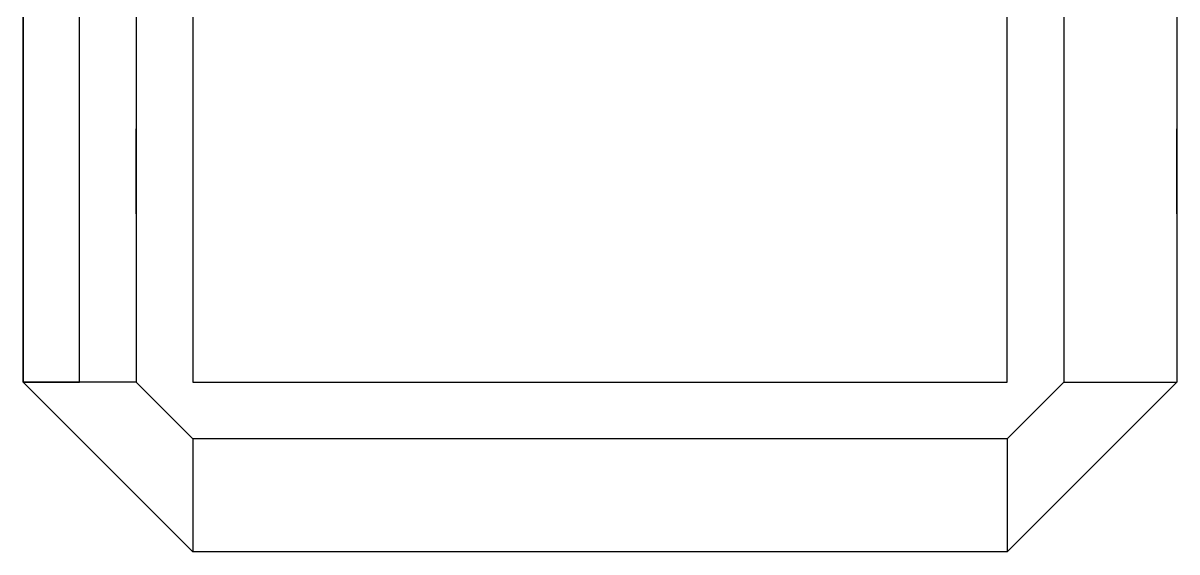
# Model space of a CAD drawing. Header units: millimetres. Extents: x -1030 to 134, y 0 to 864.
# Drawn here: x -1030 to -877, y 707.5 to 777.6 of the extents above; entities that cross this region are included whole.
import ezdxf

# ---------------------------------------------------------------- set-up
doc = ezdxf.new("R2010")
doc.units = ezdxf.units.MM
doc.header["$MEASUREMENT"] = 0

msp = doc.modelspace()

# ---------------------------------------------------------------- linework, layer by layer
for p, q in [((-1030.03, 729.97), (-1030.03, 841.9)), ((-1030.03, 841.9, 3.75), (-1030.03, 729.97, 3.75)), ((-1030.03, 729.97), (-1030.03, 841.9)), ((-1022.53, 729.97, 3.75), (-1022.53, 841.9, 3.75)), ((-1015.03, 841.9, 3.75), (-1015.03, 729.97, 3.75)), ((-892.03, 841.9, 3.75), (-892.03, 729.97, 3.75)), ((-877.03, 841.9), (-877.03, 729.97)), ((-1007.53, 782.47, 3.75), (-1007.53, 729.97, 3.75)), ((-899.53, 729.97, 3.75), (-899.53, 781.9, 3.75)), ((-1015.03, 729.97), (-1030.03, 729.97)), ((-1030.03, 729.97), (-1007.53, 707.47)), ((-1030.03, 729.97, 3.75), (-1022.53, 729.97, 3.75)), ((-1007.53, 707.47), (-1030.03, 729.97)), ((-1007.53, 722.47, 3.75), (-1015.03, 729.97, 3.75)), ((-1007.53, 729.97, 3.75), (-899.53, 729.97, 3.75)), ((-899.53, 722.47, 3.75), (-892.03, 729.97, 3.75)), ((-877.03, 729.97), (-899.53, 707.47)), ((-877.03, 729.97), (-899.53, 707.47)), ((-892.03, 729.97), (-877.03, 729.97)), ((-899.53, 722.47, 3.75), (-1007.53, 722.47, 3.75)), ((-1007.53, 722.47), (-1007.53, 707.47)), ((-899.53, 722.47), (-899.53, 707.47)), ((-899.53, 707.47), (-1007.53, 707.47)), ((-899.53, 707.47), (-1007.53, 707.47))]:
    msp.add_line(p, q)
at = {"extrusion": (-1, -1.32995e-05, 0)}
msp.add_circle((-757.96, 15, 1015.02), 5.62, dxfattribs=at)
at = {"extrusion": (-1, -3.29206e-16, 0)}
msp.add_ellipse((-877.03, 757.95, 15), major_axis=(0, -5.63), ratio=1, start_param=-3.141592653589793, end_param=3.141592653589793, dxfattribs=at)
msp.add_ellipse((-877.03, 757.95, 15), major_axis=(0, -5.63), ratio=1, start_param=-3.141592653589793, end_param=3.141592653589793, dxfattribs=at)
msp.add_ellipse((-877.03, 757.95, 15), major_axis=(0, -5.63), ratio=1, start_param=-3.141592653589793, end_param=3.141592653589793, dxfattribs=at)
msp.add_ellipse((-877.03, 757.95, 15), major_axis=(0, -5.63), ratio=1, start_param=-3.141592653589793, end_param=3.141592653589793, dxfattribs=at)
msp.add_ellipse((-877.03, 757.95, 15), major_axis=(0, -5.63), ratio=1, start_param=-3.141592653589793, end_param=3.141592653589793, dxfattribs=at)
msp.add_ellipse((-877.03, 757.95, 15), major_axis=(0, -5.63), ratio=1, start_param=-3.141592653589793, end_param=3.141592653589793, dxfattribs=at)
msp.add_ellipse((-877.03, 757.95, 15), major_axis=(0, -5.63), ratio=1, start_param=-3.141592653589793, end_param=3.141592653589793, dxfattribs=at)
msp.add_ellipse((-877.03, 757.95, 15), major_axis=(0, -5.63), ratio=1, start_param=-3.141592653589793, end_param=3.141592653589793, dxfattribs=at)
msp.add_ellipse((-877.03, 757.95, 15), major_axis=(0, -5.63), ratio=1, start_param=-3.141592653589793, end_param=3.141592653589793, dxfattribs=at)
msp.add_ellipse((-877.03, 757.95, 15), major_axis=(0, -5.63), ratio=1, start_param=-3.141592653589793, end_param=3.141592653589793, dxfattribs=at)
msp.add_ellipse((-877.03, 757.95, 15), major_axis=(0, -5.63), ratio=1, start_param=-3.141592653589793, end_param=3.141592653589793, dxfattribs=at)
msp.add_ellipse((-877.03, 757.95, 15), major_axis=(0, -5.63), ratio=1, start_param=-3.141592653589793, end_param=3.141592653589793, dxfattribs=at)
msp.add_ellipse((-877.03, 757.95, 15), major_axis=(0, -5.63), ratio=1, start_param=-3.141592653589793, end_param=3.141592653589793, dxfattribs=at)
msp.add_ellipse((-877.03, 757.95, 15), major_axis=(0, -5.63), ratio=1, start_param=-3.141592653589793, end_param=3.141592653589793, dxfattribs=at)
msp.add_ellipse((-877.03, 757.95, 15), major_axis=(0, -5.63), ratio=1, start_param=-3.141592653589793, end_param=3.141592653589793, dxfattribs=at)
msp.add_ellipse((-877.03, 757.95, 15), major_axis=(0, -5.63), ratio=1, start_param=-3.141592653589793, end_param=3.141592653589793, dxfattribs=at)
msp.add_ellipse((-877.03, 757.95, 15), major_axis=(0, -5.63), ratio=1, start_param=-3.141592653589793, end_param=3.141592653589793, dxfattribs=at)
msp.add_ellipse((-877.03, 757.95, 15), major_axis=(0, -5.63), ratio=1, start_param=-3.141592653589793, end_param=3.141592653589793, dxfattribs=at)
msp.add_ellipse((-877.03, 757.95, 15), major_axis=(0, -5.63), ratio=1, start_param=-3.141592653589793, end_param=3.141592653589793, dxfattribs=at)
msp.add_ellipse((-877.03, 757.95, 15), major_axis=(0, -5.63), ratio=1, start_param=-3.141592653589793, end_param=3.141592653589793, dxfattribs=at)
msp.add_ellipse((-877.03, 757.95, 15), major_axis=(0, -5.63), ratio=1, start_param=-3.141592653589793, end_param=3.141592653589793, dxfattribs=at)
msp.add_ellipse((-877.03, 757.95, 15), major_axis=(0, -5.63), ratio=1, start_param=-3.141592653589793, end_param=3.141592653589793, dxfattribs=at)
msp.add_ellipse((-877.03, 757.95, 15), major_axis=(0, -5.63), ratio=1, start_param=-3.141592653589793, end_param=3.141592653589793, dxfattribs=at)
msp.add_ellipse((-877.03, 757.95, 15), major_axis=(0, -5.63), ratio=1, start_param=-3.141592653589793, end_param=3.141592653589793, dxfattribs=at)
msp.add_ellipse((-877.03, 757.95, 15), major_axis=(0, -5.63), ratio=1, start_param=-3.141592653589793, end_param=3.141592653589793, dxfattribs=at)
msp.add_ellipse((-877.03, 757.95, 15), major_axis=(0, -5.63), ratio=1, start_param=-3.141592653589793, end_param=3.141592653589793, dxfattribs=at)
msp.add_ellipse((-877.03, 757.95, 15), major_axis=(0, -5.63), ratio=1, start_param=-3.141592653589793, end_param=3.141592653589793, dxfattribs=at)
msp.add_ellipse((-877.03, 757.95, 15), major_axis=(0, -5.63), ratio=1, start_param=-3.141592653589793, end_param=3.141592653589793, dxfattribs=at)
msp.add_ellipse((-877.03, 757.95, 15), major_axis=(0, -5.63), ratio=1, start_param=-3.141592653589793, end_param=3.141592653589793, dxfattribs=at)
msp.add_ellipse((-877.03, 757.95, 15), major_axis=(0, -5.63), ratio=1, start_param=-3.141592653589793, end_param=3.141592653589793, dxfattribs=at)
msp.add_ellipse((-877.03, 757.95, 15), major_axis=(0, -5.63), ratio=1, start_param=-3.141592653589793, end_param=3.141592653589793, dxfattribs=at)
msp.add_ellipse((-877.03, 757.95, 15), major_axis=(0, -5.63), ratio=1, start_param=-3.141592653589793, end_param=3.141592653589793, dxfattribs=at)
msp.add_ellipse((-877.03, 757.95, 15), major_axis=(0, -5.63), ratio=1, start_param=-3.141592653589793, end_param=3.141592653589793, dxfattribs=at)
msp.add_ellipse((-877.03, 757.95, 15), major_axis=(0, -5.63), ratio=1, start_param=-3.141592653589793, end_param=3.141592653589793, dxfattribs=at)
msp.add_ellipse((-877.03, 757.95, 15), major_axis=(0, -5.63), ratio=1, start_param=-3.141592653589793, end_param=3.141592653589793, dxfattribs=at)
msp.add_ellipse((-877.03, 757.95, 15), major_axis=(0, -5.63), ratio=1, start_param=-3.141592653589793, end_param=3.141592653589793, dxfattribs=at)
msp.add_ellipse((-877.03, 757.95, 15), major_axis=(0, -5.63), ratio=1, start_param=-3.141592653589793, end_param=3.141592653589793, dxfattribs=at)
msp.add_ellipse((-877.03, 757.95, 15), major_axis=(0, -5.63), ratio=1, start_param=-3.141592653589793, end_param=3.141592653589793, dxfattribs=at)
msp.add_ellipse((-877.03, 757.95, 15), major_axis=(0, -5.63), ratio=1, start_param=-3.141592653589793, end_param=3.141592653589793, dxfattribs=at)
msp.add_ellipse((-877.03, 757.95, 15), major_axis=(0, -5.63), ratio=1, start_param=-3.141592653589793, end_param=3.141592653589793, dxfattribs=at)
msp.add_ellipse((-877.03, 757.95, 15), major_axis=(0, -5.63), ratio=1, start_param=-3.141592653589793, end_param=3.141592653589793, dxfattribs=at)
msp.add_ellipse((-877.03, 757.95, 15), major_axis=(0, -5.63), ratio=1, start_param=-3.141592653589793, end_param=3.141592653589793, dxfattribs=at)
msp.add_ellipse((-877.03, 757.95, 15), major_axis=(0, -5.63), ratio=1, start_param=-3.141592653589793, end_param=3.141592653589793, dxfattribs=at)
msp.add_ellipse((-877.03, 757.95, 15), major_axis=(0, -5.63), ratio=1, start_param=-3.141592653589793, end_param=3.141592653589793, dxfattribs=at)
msp.add_ellipse((-877.03, 757.95, 15), major_axis=(0, -5.63), ratio=1, start_param=-3.141592653589793, end_param=3.141592653589793, dxfattribs=at)
msp.add_ellipse((-877.03, 757.95, 15), major_axis=(0, -5.63), ratio=1, start_param=-3.141592653589793, end_param=3.141592653589793, dxfattribs=at)
msp.add_ellipse((-877.03, 757.95, 15), major_axis=(0, -5.63), ratio=1, start_param=-3.141592653589793, end_param=3.141592653589793, dxfattribs=at)
msp.add_ellipse((-877.03, 757.95, 15), major_axis=(0, -5.63), ratio=1, start_param=-3.141592653589793, end_param=3.141592653589793, dxfattribs=at)
msp.add_ellipse((-877.03, 757.95, 15), major_axis=(0, -5.63), ratio=1, start_param=-3.141592653589793, end_param=3.141592653589793, dxfattribs=at)
msp.add_ellipse((-877.03, 757.95, 15), major_axis=(0, -5.63), ratio=1, start_param=-3.141592653589793, end_param=3.141592653589793, dxfattribs=at)
msp.add_ellipse((-877.03, 757.95, 15), major_axis=(0, -5.63), ratio=1, start_param=-3.141592653589793, end_param=3.141592653589793, dxfattribs=at)
msp.add_ellipse((-877.03, 757.95, 15), major_axis=(0, -5.63), ratio=1, start_param=-3.141592653589793, end_param=3.141592653589793, dxfattribs=at)
msp.add_ellipse((-877.03, 757.95, 15), major_axis=(0, -5.63), ratio=1, start_param=-3.141592653589793, end_param=3.141592653589793, dxfattribs=at)
msp.add_ellipse((-877.03, 757.95, 15), major_axis=(0, -5.63), ratio=1, start_param=-3.141592653589793, end_param=3.141592653589793, dxfattribs=at)
msp.add_ellipse((-877.03, 757.95, 15), major_axis=(0, -5.63), ratio=1, start_param=-3.141592653589793, end_param=3.141592653589793, dxfattribs=at)
msp.add_ellipse((-877.03, 757.95, 15), major_axis=(0, -5.63), ratio=1, start_param=-3.141592653589793, end_param=3.141592653589793, dxfattribs=at)
msp.add_ellipse((-877.03, 757.95, 15), major_axis=(0, -5.63), ratio=1, start_param=-3.141592653589793, end_param=3.141592653589793, dxfattribs=at)
msp.add_ellipse((-877.03, 757.95, 15), major_axis=(0, -5.63), ratio=1, start_param=-3.141592653589793, end_param=3.141592653589793, dxfattribs=at)
msp.add_ellipse((-877.03, 757.95, 15), major_axis=(0, -5.63), ratio=1, start_param=-3.141592653589793, end_param=3.141592653589793, dxfattribs=at)
msp.add_ellipse((-877.03, 757.95, 15), major_axis=(0, -5.63), ratio=1, start_param=-3.141592653589793, end_param=3.141592653589793, dxfattribs=at)
msp.add_ellipse((-877.03, 757.95, 15), major_axis=(0, -5.63), ratio=1, start_param=-3.141592653589793, end_param=3.141592653589793, dxfattribs=at)
msp.add_ellipse((-877.03, 757.95, 15), major_axis=(0, -5.63), ratio=1, start_param=-3.141592653589793, end_param=3.141592653589793, dxfattribs=at)
msp.add_ellipse((-877.03, 757.95, 15), major_axis=(0, -5.63), ratio=1, start_param=-3.141592653589793, end_param=3.141592653589793, dxfattribs=at)
msp.add_ellipse((-877.03, 757.95, 15), major_axis=(0, -5.63), ratio=1, start_param=-3.141592653589793, end_param=3.141592653589793, dxfattribs=at)
msp.add_ellipse((-877.03, 757.95, 15), major_axis=(0, -5.63), ratio=1, start_param=-3.141592653589793, end_param=3.141592653589793, dxfattribs=at)
msp.add_ellipse((-877.03, 757.95, 15), major_axis=(0, -5.63), ratio=1, start_param=-3.141592653589793, end_param=3.141592653589793, dxfattribs=at)
msp.add_ellipse((-877.03, 757.95, 15), major_axis=(0, -5.63), ratio=1, start_param=-3.141592653589793, end_param=3.141592653589793, dxfattribs=at)
msp.add_ellipse((-877.03, 757.95, 15), major_axis=(0, -5.63), ratio=1, start_param=-3.141592653589793, end_param=3.141592653589793, dxfattribs=at)
msp.add_ellipse((-877.03, 757.95, 15), major_axis=(0, -5.63), ratio=1, start_param=-3.141592653589793, end_param=3.141592653589793, dxfattribs=at)
msp.add_ellipse((-877.03, 757.95, 15), major_axis=(0, -5.63), ratio=1, start_param=-3.141592653589793, end_param=3.141592653589793, dxfattribs=at)
msp.add_ellipse((-877.03, 757.95, 15), major_axis=(0, -5.63), ratio=1, start_param=-3.141592653589793, end_param=3.141592653589793, dxfattribs=at)
msp.add_ellipse((-877.03, 757.95, 15), major_axis=(0, -5.63), ratio=1, start_param=-3.141592653589793, end_param=3.141592653589793, dxfattribs=at)
msp.add_ellipse((-877.03, 757.95, 15), major_axis=(0, -5.63), ratio=1, start_param=-3.141592653589793, end_param=3.141592653589793, dxfattribs=at)
msp.add_ellipse((-877.03, 757.95, 15), major_axis=(0, -5.63), ratio=1, start_param=-3.141592653589793, end_param=3.141592653589793, dxfattribs=at)
msp.add_ellipse((-877.03, 757.95, 15), major_axis=(0, -5.63), ratio=1, start_param=-3.141592653589793, end_param=3.141592653589793, dxfattribs=at)
msp.add_ellipse((-877.03, 757.95, 15), major_axis=(0, -5.63), ratio=1, start_param=-3.141592653589793, end_param=3.141592653589793, dxfattribs=at)
msp.add_ellipse((-877.03, 757.95, 15), major_axis=(0, -5.63), ratio=1, start_param=-3.141592653589793, end_param=3.141592653589793, dxfattribs=at)
msp.add_ellipse((-877.03, 757.95, 15), major_axis=(0, -5.63), ratio=1, start_param=-3.141592653589793, end_param=3.141592653589793, dxfattribs=at)
msp.add_ellipse((-877.03, 757.95, 15), major_axis=(0, -5.63), ratio=1, start_param=-3.141592653589793, end_param=3.141592653589793, dxfattribs=at)
msp.add_ellipse((-877.03, 757.95, 15), major_axis=(0, -5.63), ratio=1, start_param=-3.141592653589793, end_param=3.141592653589793, dxfattribs=at)
msp.add_ellipse((-877.03, 757.95, 15), major_axis=(0, -5.63), ratio=1, start_param=-3.141592653589793, end_param=3.141592653589793, dxfattribs=at)
msp.add_ellipse((-877.03, 757.95, 15), major_axis=(0, -5.63), ratio=1, start_param=-3.141592653589793, end_param=3.141592653589793, dxfattribs=at)
msp.add_ellipse((-877.03, 757.95, 15), major_axis=(0, -5.63), ratio=1, start_param=-3.141592653589793, end_param=3.141592653589793, dxfattribs=at)
msp.add_ellipse((-877.03, 757.95, 15), major_axis=(0, -5.63), ratio=1, start_param=-3.141592653589793, end_param=3.141592653589793, dxfattribs=at)
msp.add_ellipse((-877.03, 757.95, 15), major_axis=(0, -5.63), ratio=1, start_param=-3.141592653589793, end_param=3.141592653589793, dxfattribs=at)
msp.add_ellipse((-877.03, 757.95, 15), major_axis=(0, -5.63), ratio=1, start_param=-3.141592653589793, end_param=3.141592653589793, dxfattribs=at)
msp.add_ellipse((-877.03, 757.95, 15), major_axis=(0, -5.63), ratio=1, start_param=-3.141592653589793, end_param=3.141592653589793, dxfattribs=at)
msp.add_ellipse((-877.03, 757.95, 15), major_axis=(0, -5.63), ratio=1, start_param=-3.141592653589793, end_param=3.141592653589793, dxfattribs=at)
msp.add_ellipse((-877.03, 757.95, 15), major_axis=(0, -5.63), ratio=1, start_param=-3.141592653589793, end_param=3.141592653589793, dxfattribs=at)
msp.add_ellipse((-877.03, 757.95, 15), major_axis=(0, -5.63), ratio=1, start_param=-3.141592653589793, end_param=3.141592653589793, dxfattribs=at)
msp.add_ellipse((-877.03, 757.95, 15), major_axis=(0, -5.63), ratio=1, start_param=-3.141592653589793, end_param=3.141592653589793, dxfattribs=at)
msp.add_ellipse((-877.03, 757.95, 15), major_axis=(0, -5.63), ratio=1, start_param=-3.141592653589793, end_param=3.141592653589793, dxfattribs=at)
msp.add_ellipse((-877.03, 757.95, 15), major_axis=(0, -5.63), ratio=1, start_param=-3.141592653589793, end_param=3.141592653589793, dxfattribs=at)
msp.add_ellipse((-877.03, 757.95, 15), major_axis=(0, -5.63), ratio=1, start_param=-3.141592653589793, end_param=3.141592653589793, dxfattribs=at)
msp.add_ellipse((-877.03, 757.95, 15), major_axis=(0, -5.63), ratio=1, start_param=-3.141592653589793, end_param=3.141592653589793, dxfattribs=at)
msp.add_ellipse((-877.03, 757.95, 15), major_axis=(0, -5.63), ratio=1, start_param=-3.141592653589793, end_param=3.141592653589793, dxfattribs=at)
msp.add_ellipse((-877.03, 757.95, 15), major_axis=(0, -5.63), ratio=1, start_param=-3.141592653589793, end_param=3.141592653589793, dxfattribs=at)
msp.add_ellipse((-877.03, 757.95, 15), major_axis=(0, -5.63), ratio=1, start_param=-3.141592653589793, end_param=3.141592653589793, dxfattribs=at)
msp.add_ellipse((-877.03, 757.95, 15), major_axis=(0, -5.63), ratio=1, start_param=-3.141592653589793, end_param=3.141592653589793, dxfattribs=at)
msp.add_ellipse((-877.03, 757.95, 15), major_axis=(0, -5.63), ratio=1, start_param=-3.141592653589793, end_param=3.141592653589793, dxfattribs=at)
msp.add_ellipse((-877.03, 757.95, 15), major_axis=(0, -5.63), ratio=1, start_param=-3.141592653589793, end_param=3.141592653589793, dxfattribs=at)
msp.add_ellipse((-877.03, 757.95, 15), major_axis=(0, -5.63), ratio=1, start_param=-3.141592653589793, end_param=3.141592653589793, dxfattribs=at)
msp.add_ellipse((-877.03, 757.95, 15), major_axis=(0, -5.63), ratio=1, start_param=-3.141592653589793, end_param=3.141592653589793, dxfattribs=at)
msp.add_ellipse((-877.03, 757.95, 15), major_axis=(0, -5.63), ratio=1, start_param=-3.141592653589793, end_param=3.141592653589793, dxfattribs=at)
msp.add_ellipse((-877.03, 757.95, 15), major_axis=(0, -5.63), ratio=1, start_param=-3.141592653589793, end_param=3.141592653589793, dxfattribs=at)
msp.add_ellipse((-877.03, 757.95, 15), major_axis=(0, -5.63), ratio=1, start_param=-3.141592653589793, end_param=3.141592653589793, dxfattribs=at)
msp.add_ellipse((-877.03, 757.95, 15), major_axis=(0, -5.63), ratio=1, start_param=-3.141592653589793, end_param=3.141592653589793, dxfattribs=at)
msp.add_ellipse((-877.03, 757.95, 15), major_axis=(0, -5.63), ratio=1, start_param=-3.141592653589793, end_param=3.141592653589793, dxfattribs=at)
msp.add_ellipse((-877.03, 757.95, 15), major_axis=(0, -5.63), ratio=1, start_param=-3.141592653589793, end_param=3.141592653589793, dxfattribs=at)
msp.add_ellipse((-877.03, 757.95, 15), major_axis=(0, -5.63), ratio=1, start_param=-3.141592653589793, end_param=3.141592653589793, dxfattribs=at)
msp.add_ellipse((-877.03, 757.95, 15), major_axis=(0, -5.63), ratio=1, start_param=-3.141592653589793, end_param=3.141592653589793, dxfattribs=at)
msp.add_ellipse((-877.03, 757.95, 15), major_axis=(0, -5.63), ratio=1, start_param=-3.141592653589793, end_param=3.141592653589793, dxfattribs=at)
msp.add_ellipse((-877.03, 757.95, 15), major_axis=(0, -5.63), ratio=1, start_param=-3.141592653589793, end_param=3.141592653589793, dxfattribs=at)
msp.add_ellipse((-877.03, 757.95, 15), major_axis=(0, -5.63), ratio=1, start_param=-3.141592653589793, end_param=3.141592653589793, dxfattribs=at)
msp.add_ellipse((-877.03, 757.95, 15), major_axis=(0, -5.63), ratio=1, start_param=-3.141592653589793, end_param=3.141592653589793, dxfattribs=at)
msp.add_ellipse((-877.03, 757.95, 15), major_axis=(0, -5.63), ratio=1, start_param=-3.141592653589793, end_param=3.141592653589793, dxfattribs=at)
msp.add_ellipse((-877.03, 757.95, 15), major_axis=(0, -5.63), ratio=1, start_param=-3.141592653589793, end_param=3.141592653589793, dxfattribs=at)
msp.add_ellipse((-877.03, 757.95, 15), major_axis=(0, -5.63), ratio=1, start_param=-3.141592653589793, end_param=3.141592653589793, dxfattribs=at)
msp.add_ellipse((-877.03, 757.95, 15), major_axis=(0, -5.63), ratio=1, start_param=-3.141592653589793, end_param=3.141592653589793, dxfattribs=at)
msp.add_ellipse((-877.03, 757.95, 15), major_axis=(0, -5.63), ratio=1, start_param=-3.141592653589793, end_param=3.141592653589793, dxfattribs=at)
msp.add_ellipse((-877.03, 757.95, 15), major_axis=(0, -5.63), ratio=1, start_param=-3.141592653589793, end_param=3.141592653589793, dxfattribs=at)
msp.add_ellipse((-877.03, 757.95, 15), major_axis=(0, -5.63), ratio=1, start_param=-3.141592653589793, end_param=3.141592653589793, dxfattribs=at)
msp.add_ellipse((-877.03, 757.95, 15), major_axis=(0, -5.63), ratio=1, start_param=-3.141592653589793, end_param=3.141592653589793, dxfattribs=at)
msp.add_ellipse((-877.03, 757.95, 15), major_axis=(0, -5.63), ratio=1, start_param=-3.141592653589793, end_param=3.141592653589793, dxfattribs=at)
msp.add_ellipse((-877.03, 757.95, 15), major_axis=(0, -5.63), ratio=1, start_param=-3.141592653589793, end_param=3.141592653589793, dxfattribs=at)
msp.add_ellipse((-877.03, 757.95, 15), major_axis=(0, -5.63), ratio=1, start_param=-3.141592653589793, end_param=3.141592653589793, dxfattribs=at)
msp.add_ellipse((-877.03, 757.95, 15), major_axis=(0, -5.63), ratio=1, start_param=-3.141592653589793, end_param=3.141592653589793, dxfattribs=at)
msp.add_ellipse((-877.03, 757.95, 15), major_axis=(0, -5.63), ratio=1, start_param=-3.141592653589793, end_param=3.141592653589793, dxfattribs=at)
msp.add_ellipse((-877.03, 757.95, 15), major_axis=(0, -5.63), ratio=1, start_param=-3.141592653589793, end_param=3.141592653589793, dxfattribs=at)
msp.add_ellipse((-877.03, 757.95, 15), major_axis=(0, -5.63), ratio=1, start_param=-3.141592653589793, end_param=3.141592653589793, dxfattribs=at)
msp.add_ellipse((-877.03, 757.95, 15), major_axis=(0, -5.63), ratio=1, start_param=-3.141592653589793, end_param=3.141592653589793, dxfattribs=at)
msp.add_ellipse((-877.03, 757.95, 15), major_axis=(0, -5.63), ratio=1, start_param=-3.141592653589793, end_param=3.141592653589793, dxfattribs=at)
msp.add_ellipse((-877.03, 757.95, 15), major_axis=(0, -5.63), ratio=1, start_param=-3.141592653589793, end_param=3.141592653589793, dxfattribs=at)
msp.add_ellipse((-877.03, 757.95, 15), major_axis=(0, -5.63), ratio=1, start_param=-3.141592653589793, end_param=3.141592653589793, dxfattribs=at)
msp.add_ellipse((-877.03, 757.95, 15), major_axis=(0, -5.63), ratio=1, start_param=-3.141592653589793, end_param=3.141592653589793, dxfattribs=at)
msp.add_ellipse((-877.03, 757.95, 15), major_axis=(0, -5.63), ratio=1, start_param=-3.141592653589793, end_param=3.141592653589793, dxfattribs=at)
msp.add_ellipse((-877.03, 757.95, 15), major_axis=(0, -5.63), ratio=1, start_param=-3.141592653589793, end_param=3.141592653589793, dxfattribs=at)
msp.add_ellipse((-877.03, 757.95, 15), major_axis=(0, -5.63), ratio=1, start_param=-3.141592653589793, end_param=3.141592653589793, dxfattribs=at)
msp.add_ellipse((-877.03, 757.95, 15), major_axis=(0, -5.63), ratio=1, start_param=-3.141592653589793, end_param=3.141592653589793, dxfattribs=at)
msp.add_ellipse((-877.03, 757.95, 15), major_axis=(0, -5.63), ratio=1, start_param=-3.141592653589793, end_param=3.141592653589793, dxfattribs=at)
msp.add_ellipse((-877.03, 757.95, 15), major_axis=(0, -5.63), ratio=1, start_param=-3.141592653589793, end_param=3.141592653589793, dxfattribs=at)
msp.add_ellipse((-877.03, 757.95, 15), major_axis=(0, -5.63), ratio=1, start_param=-3.141592653589793, end_param=3.141592653589793, dxfattribs=at)
msp.add_ellipse((-877.03, 757.95, 15), major_axis=(0, -5.63), ratio=1, start_param=-3.141592653589793, end_param=3.141592653589793, dxfattribs=at)
msp.add_ellipse((-877.03, 757.95, 15), major_axis=(0, -5.63), ratio=1, start_param=-3.141592653589793, end_param=3.141592653589793, dxfattribs=at)
msp.add_ellipse((-877.03, 757.95, 15), major_axis=(0, -5.63), ratio=1, start_param=-3.141592653589793, end_param=3.141592653589793, dxfattribs=at)
msp.add_ellipse((-877.03, 757.95, 15), major_axis=(0, -5.63), ratio=1, start_param=-3.141592653589793, end_param=3.141592653589793, dxfattribs=at)
msp.add_ellipse((-877.03, 757.95, 15), major_axis=(0, -5.63), ratio=1, start_param=-3.141592653589793, end_param=3.141592653589793, dxfattribs=at)
msp.add_ellipse((-877.03, 757.95, 15), major_axis=(0, -5.63), ratio=1, start_param=-3.141592653589793, end_param=3.141592653589793, dxfattribs=at)
msp.add_ellipse((-877.03, 757.95, 15), major_axis=(0, -5.63), ratio=1, start_param=-3.141592653589793, end_param=3.141592653589793, dxfattribs=at)
msp.add_ellipse((-877.03, 757.95, 15), major_axis=(0, -5.63), ratio=1, start_param=-3.141592653589793, end_param=3.141592653589793, dxfattribs=at)
msp.add_ellipse((-877.03, 757.95, 15), major_axis=(0, -5.63), ratio=1, start_param=-3.141592653589793, end_param=3.141592653589793, dxfattribs=at)
msp.add_ellipse((-877.03, 757.95, 15), major_axis=(0, -5.63), ratio=1, start_param=-3.141592653589793, end_param=3.141592653589793, dxfattribs=at)
msp.add_ellipse((-877.03, 757.95, 15), major_axis=(0, -5.63), ratio=1, start_param=-3.141592653589793, end_param=3.141592653589793, dxfattribs=at)
msp.add_ellipse((-877.03, 757.95, 15), major_axis=(0, -5.63), ratio=1, start_param=-3.141592653589793, end_param=3.141592653589793, dxfattribs=at)
msp.add_ellipse((-877.03, 757.95, 15), major_axis=(0, -5.63), ratio=1, start_param=-3.141592653589793, end_param=3.141592653589793, dxfattribs=at)
msp.add_ellipse((-877.03, 757.95, 15), major_axis=(0, -5.63), ratio=1, start_param=-3.141592653589793, end_param=3.141592653589793, dxfattribs=at)
msp.add_ellipse((-877.03, 757.95, 15), major_axis=(0, -5.63), ratio=1, start_param=-3.141592653589793, end_param=3.141592653589793, dxfattribs=at)
msp.add_ellipse((-877.03, 757.95, 15), major_axis=(0, -5.63), ratio=1, start_param=-3.141592653589793, end_param=3.141592653589793, dxfattribs=at)
msp.add_ellipse((-877.03, 757.95, 15), major_axis=(0, -5.63), ratio=1, start_param=-3.141592653589793, end_param=3.141592653589793, dxfattribs=at)
msp.add_ellipse((-877.03, 757.95, 15), major_axis=(0, -5.63), ratio=1, start_param=-3.141592653589793, end_param=3.141592653589793, dxfattribs=at)
msp.add_ellipse((-877.03, 757.95, 15), major_axis=(0, -5.63), ratio=1, start_param=-3.141592653589793, end_param=3.141592653589793, dxfattribs=at)
msp.add_ellipse((-877.03, 757.95, 15), major_axis=(0, -5.63), ratio=1, start_param=-3.141592653589793, end_param=3.141592653589793, dxfattribs=at)
msp.add_ellipse((-877.03, 757.95, 15), major_axis=(0, -5.63), ratio=1, start_param=-3.141592653589793, end_param=3.141592653589793, dxfattribs=at)
msp.add_ellipse((-877.03, 757.95, 15), major_axis=(0, -5.63), ratio=1, start_param=-3.141592653589793, end_param=3.141592653589793, dxfattribs=at)
msp.add_ellipse((-877.03, 757.95, 15), major_axis=(0, -5.63), ratio=1, start_param=-3.141592653589793, end_param=3.141592653589793, dxfattribs=at)
msp.add_ellipse((-877.03, 757.95, 15), major_axis=(0, -5.63), ratio=1, start_param=-3.141592653589793, end_param=3.141592653589793, dxfattribs=at)
msp.add_ellipse((-877.03, 757.95, 15), major_axis=(0, -5.63), ratio=1, start_param=-3.141592653589793, end_param=3.141592653589793, dxfattribs=at)
msp.add_ellipse((-877.03, 757.95, 15), major_axis=(0, -5.63), ratio=1, start_param=-3.141592653589793, end_param=3.141592653589793, dxfattribs=at)
msp.add_ellipse((-877.03, 757.95, 15), major_axis=(0, -5.63), ratio=1, start_param=-3.141592653589793, end_param=3.141592653589793, dxfattribs=at)
msp.add_ellipse((-877.03, 757.95, 15), major_axis=(0, -5.63), ratio=1, start_param=-3.141592653589793, end_param=3.141592653589793, dxfattribs=at)
msp.add_ellipse((-877.03, 757.95, 15), major_axis=(0, -5.63), ratio=1, start_param=-3.141592653589793, end_param=3.141592653589793, dxfattribs=at)
msp.add_ellipse((-877.03, 757.95, 15), major_axis=(0, -5.63), ratio=1, start_param=-3.141592653589793, end_param=3.141592653589793, dxfattribs=at)
msp.add_ellipse((-877.03, 757.95, 15), major_axis=(0, -5.63), ratio=1, start_param=-3.141592653589793, end_param=3.141592653589793, dxfattribs=at)
msp.add_ellipse((-877.03, 757.95, 15), major_axis=(0, -5.63), ratio=1, start_param=-3.141592653589793, end_param=3.141592653589793, dxfattribs=at)
msp.add_ellipse((-877.03, 757.95, 15), major_axis=(0, -5.63), ratio=1, start_param=-3.141592653589793, end_param=3.141592653589793, dxfattribs=at)
msp.add_ellipse((-877.03, 757.95, 15), major_axis=(0, -5.63), ratio=1, start_param=-3.141592653589793, end_param=3.141592653589793, dxfattribs=at)
msp.add_ellipse((-877.03, 757.95, 15), major_axis=(0, -5.63), ratio=1, start_param=-3.141592653589793, end_param=3.141592653589793, dxfattribs=at)
msp.add_ellipse((-877.03, 757.95, 15), major_axis=(0, -5.63), ratio=1, start_param=-3.141592653589793, end_param=3.141592653589793, dxfattribs=at)
msp.add_ellipse((-877.03, 757.95, 15), major_axis=(0, -5.63), ratio=1, start_param=-3.141592653589793, end_param=3.141592653589793, dxfattribs=at)
msp.add_ellipse((-877.03, 757.95, 15), major_axis=(0, -5.63), ratio=1, start_param=-3.141592653589793, end_param=3.141592653589793, dxfattribs=at)
msp.add_ellipse((-877.03, 757.95, 15), major_axis=(0, -5.63), ratio=1, start_param=-3.141592653589793, end_param=3.141592653589793, dxfattribs=at)
msp.add_ellipse((-877.03, 757.95, 15), major_axis=(0, -5.63), ratio=1, start_param=-3.141592653589793, end_param=3.141592653589793, dxfattribs=at)
msp.add_ellipse((-877.03, 757.95, 15), major_axis=(0, -5.63), ratio=1, start_param=-3.141592653589793, end_param=3.141592653589793, dxfattribs=at)
msp.add_ellipse((-877.03, 757.95, 15), major_axis=(0, -5.63), ratio=1, start_param=-3.141592653589793, end_param=3.141592653589793, dxfattribs=at)
msp.add_ellipse((-877.03, 757.95, 15), major_axis=(0, -5.63), ratio=1, start_param=-3.141592653589793, end_param=3.141592653589793, dxfattribs=at)
msp.add_ellipse((-877.03, 757.95, 15), major_axis=(0, -5.63), ratio=1, start_param=-3.141592653589793, end_param=3.141592653589793, dxfattribs=at)
msp.add_ellipse((-877.03, 757.95, 15), major_axis=(0, -5.63), ratio=1, start_param=-3.141592653589793, end_param=3.141592653589793, dxfattribs=at)
msp.add_ellipse((-877.03, 757.95, 15), major_axis=(0, -5.63), ratio=1, start_param=-3.141592653589793, end_param=3.141592653589793, dxfattribs=at)
msp.add_ellipse((-877.03, 757.95, 15), major_axis=(0, -5.63), ratio=1, start_param=-3.141592653589793, end_param=3.141592653589793, dxfattribs=at)
msp.add_ellipse((-877.03, 757.95, 15), major_axis=(0, -5.63), ratio=1, start_param=-3.141592653589793, end_param=3.141592653589793, dxfattribs=at)
msp.add_ellipse((-877.03, 757.95, 15), major_axis=(0, -5.63), ratio=1, start_param=-3.141592653589793, end_param=3.141592653589793, dxfattribs=at)
msp.add_ellipse((-877.03, 757.95, 15), major_axis=(0, -5.63), ratio=1, start_param=-3.141592653589793, end_param=3.141592653589793, dxfattribs=at)
msp.add_ellipse((-877.03, 757.95, 15), major_axis=(0, -5.63), ratio=1, start_param=-3.141592653589793, end_param=3.141592653589793, dxfattribs=at)
msp.add_ellipse((-877.03, 757.95, 15), major_axis=(0, -5.63), ratio=1, start_param=-3.141592653589793, end_param=3.141592653589793, dxfattribs=at)
msp.add_ellipse((-877.03, 757.95, 15), major_axis=(0, -5.63), ratio=1, start_param=-3.141592653589793, end_param=3.141592653589793, dxfattribs=at)
msp.add_ellipse((-877.03, 757.95, 15), major_axis=(0, -5.63), ratio=1, start_param=-3.141592653589793, end_param=3.141592653589793, dxfattribs=at)
msp.add_ellipse((-877.03, 757.95, 15), major_axis=(0, -5.63), ratio=1, start_param=-3.141592653589793, end_param=3.141592653589793, dxfattribs=at)
msp.add_ellipse((-877.03, 757.95, 15), major_axis=(0, -5.63), ratio=1, start_param=-3.141592653589793, end_param=3.141592653589793, dxfattribs=at)
msp.add_ellipse((-877.03, 757.95, 15), major_axis=(0, -5.63), ratio=1, start_param=-3.141592653589793, end_param=3.141592653589793, dxfattribs=at)
msp.add_ellipse((-877.03, 757.95, 15), major_axis=(0, -5.63), ratio=1, start_param=-3.141592653589793, end_param=3.141592653589793, dxfattribs=at)
msp.add_ellipse((-877.03, 757.95, 15), major_axis=(0, -5.63), ratio=1, start_param=-3.141592653589793, end_param=3.141592653589793, dxfattribs=at)
msp.add_ellipse((-877.03, 757.95, 15), major_axis=(0, -5.63), ratio=1, start_param=-3.141592653589793, end_param=3.141592653589793, dxfattribs=at)
msp.add_ellipse((-877.03, 757.95, 15), major_axis=(0, -5.63), ratio=1, start_param=-3.141592653589793, end_param=3.141592653589793, dxfattribs=at)
msp.add_ellipse((-877.03, 757.95, 15), major_axis=(0, -5.63), ratio=1, start_param=-3.141592653589793, end_param=3.141592653589793, dxfattribs=at)
msp.add_ellipse((-877.03, 757.95, 15), major_axis=(0, -5.63), ratio=1, start_param=-3.141592653589793, end_param=3.141592653589793, dxfattribs=at)
msp.add_ellipse((-877.03, 757.95, 15), major_axis=(0, -5.63), ratio=1, start_param=-3.141592653589793, end_param=3.141592653589793, dxfattribs=at)
msp.add_ellipse((-877.03, 757.95, 15), major_axis=(0, -5.63), ratio=1, start_param=-3.141592653589793, end_param=3.141592653589793, dxfattribs=at)
msp.add_ellipse((-877.03, 757.95, 15), major_axis=(0, -5.63), ratio=1, start_param=-3.141592653589793, end_param=3.141592653589793, dxfattribs=at)
msp.add_ellipse((-877.03, 757.95, 15), major_axis=(0, -5.63), ratio=1, start_param=-3.141592653589793, end_param=3.141592653589793, dxfattribs=at)
msp.add_ellipse((-877.03, 757.95, 15), major_axis=(0, -5.63), ratio=1, start_param=-3.141592653589793, end_param=3.141592653589793, dxfattribs=at)
msp.add_ellipse((-877.03, 757.95, 15), major_axis=(0, -5.63), ratio=1, start_param=-3.141592653589793, end_param=3.141592653589793, dxfattribs=at)
msp.add_ellipse((-877.03, 757.95, 15), major_axis=(0, -5.63), ratio=1, start_param=-3.141592653589793, end_param=3.141592653589793, dxfattribs=at)
msp.add_ellipse((-877.03, 757.95, 15), major_axis=(0, -5.63), ratio=1, start_param=-3.141592653589793, end_param=3.141592653589793, dxfattribs=at)
msp.add_ellipse((-877.03, 757.95, 15), major_axis=(0, -5.63), ratio=1, start_param=-3.141592653589793, end_param=3.141592653589793, dxfattribs=at)
msp.add_ellipse((-877.03, 757.95, 15), major_axis=(0, -5.63), ratio=1, start_param=-3.141592653589793, end_param=3.141592653589793, dxfattribs=at)
msp.add_ellipse((-877.03, 757.95, 15), major_axis=(0, -5.63), ratio=1, start_param=-3.141592653589793, end_param=3.141592653589793, dxfattribs=at)
msp.add_ellipse((-877.03, 757.95, 15), major_axis=(0, -5.63), ratio=1, start_param=-3.141592653589793, end_param=3.141592653589793, dxfattribs=at)
msp.add_ellipse((-877.03, 757.95, 15), major_axis=(0, -5.63), ratio=1, start_param=-3.141592653589793, end_param=3.141592653589793, dxfattribs=at)
msp.add_ellipse((-877.03, 757.95, 15), major_axis=(0, -5.63), ratio=1, start_param=-3.141592653589793, end_param=3.141592653589793, dxfattribs=at)
msp.add_ellipse((-877.03, 757.95, 15), major_axis=(0, -5.63), ratio=1, start_param=-3.141592653589793, end_param=3.141592653589793, dxfattribs=at)
msp.add_ellipse((-877.03, 757.95, 15), major_axis=(0, -5.63), ratio=1, start_param=-3.141592653589793, end_param=3.141592653589793, dxfattribs=at)
msp.add_ellipse((-877.03, 757.95, 15), major_axis=(0, -5.63), ratio=1, start_param=-3.141592653589793, end_param=3.141592653589793, dxfattribs=at)
msp.add_ellipse((-877.03, 757.95, 15), major_axis=(0, -5.63), ratio=1, start_param=-3.141592653589793, end_param=3.141592653589793, dxfattribs=at)
msp.add_ellipse((-877.03, 757.95, 15), major_axis=(0, -5.63), ratio=1, start_param=-3.141592653589793, end_param=3.141592653589793, dxfattribs=at)
msp.add_ellipse((-877.03, 757.95, 15), major_axis=(0, -5.63), ratio=1, start_param=-3.141592653589793, end_param=3.141592653589793, dxfattribs=at)
msp.add_ellipse((-877.03, 757.95, 15), major_axis=(0, -5.63), ratio=1, start_param=-3.141592653589793, end_param=3.141592653589793, dxfattribs=at)
msp.add_ellipse((-877.03, 757.95, 15), major_axis=(0, -5.63), ratio=1, start_param=-3.141592653589793, end_param=3.141592653589793, dxfattribs=at)
msp.add_ellipse((-877.03, 757.95, 15), major_axis=(0, -5.63), ratio=1, start_param=-3.141592653589793, end_param=3.141592653589793, dxfattribs=at)
msp.add_ellipse((-877.03, 757.95, 15), major_axis=(0, -5.63), ratio=1, start_param=-3.141592653589793, end_param=3.141592653589793, dxfattribs=at)
msp.add_ellipse((-877.03, 757.95, 15), major_axis=(0, -5.63), ratio=1, start_param=-3.141592653589793, end_param=3.141592653589793, dxfattribs=at)
msp.add_ellipse((-877.03, 757.95, 15), major_axis=(0, -5.63), ratio=1, start_param=-3.141592653589793, end_param=3.141592653589793, dxfattribs=at)
msp.add_ellipse((-877.03, 757.95, 15), major_axis=(0, -5.63), ratio=1, start_param=-3.141592653589793, end_param=3.141592653589793, dxfattribs=at)
msp.add_ellipse((-877.03, 757.95, 15), major_axis=(0, -5.63), ratio=1, start_param=-3.141592653589793, end_param=3.141592653589793, dxfattribs=at)
msp.add_ellipse((-877.03, 757.95, 15), major_axis=(0, -5.63), ratio=1, start_param=-3.141592653589793, end_param=3.141592653589793, dxfattribs=at)
msp.add_ellipse((-877.03, 757.95, 15), major_axis=(0, -5.63), ratio=1, start_param=-3.141592653589793, end_param=3.141592653589793, dxfattribs=at)
msp.add_ellipse((-877.03, 757.95, 15), major_axis=(0, -5.63), ratio=1, start_param=-3.141592653589793, end_param=3.141592653589793, dxfattribs=at)
msp.add_ellipse((-877.03, 757.95, 15), major_axis=(0, -5.63), ratio=1, start_param=-3.141592653589793, end_param=3.141592653589793, dxfattribs=at)
msp.add_ellipse((-877.03, 757.95, 15), major_axis=(0, -5.63), ratio=1, start_param=-3.141592653589793, end_param=3.141592653589793, dxfattribs=at)
msp.add_ellipse((-877.03, 757.95, 15), major_axis=(0, -5.63), ratio=1, start_param=-3.141592653589793, end_param=3.141592653589793, dxfattribs=at)
msp.add_ellipse((-877.03, 757.95, 15), major_axis=(0, -5.63), ratio=1, start_param=-3.141592653589793, end_param=3.141592653589793, dxfattribs=at)
msp.add_ellipse((-877.03, 757.95, 15), major_axis=(0, -5.63), ratio=1, start_param=-3.141592653589793, end_param=3.141592653589793, dxfattribs=at)
msp.add_ellipse((-877.03, 757.95, 15), major_axis=(0, -5.63), ratio=1, start_param=-3.141592653589793, end_param=3.141592653589793, dxfattribs=at)
msp.add_ellipse((-877.03, 757.95, 15), major_axis=(0, -5.63), ratio=1, start_param=-3.141592653589793, end_param=3.141592653589793, dxfattribs=at)
msp.add_ellipse((-877.03, 757.95, 15), major_axis=(0, -5.63), ratio=1, start_param=-3.141592653589793, end_param=3.141592653589793, dxfattribs=at)
msp.add_ellipse((-877.03, 757.95, 15), major_axis=(0, -5.63), ratio=1, start_param=-3.141592653589793, end_param=3.141592653589793, dxfattribs=at)
msp.add_ellipse((-877.03, 757.95, 15), major_axis=(0, -5.63), ratio=1, start_param=-3.141592653589793, end_param=3.141592653589793, dxfattribs=at)
msp.add_ellipse((-877.03, 757.95, 15), major_axis=(0, -5.63), ratio=1, start_param=-3.141592653589793, end_param=3.141592653589793, dxfattribs=at)
msp.add_ellipse((-877.03, 757.95, 15), major_axis=(0, -5.63), ratio=1, start_param=-3.141592653589793, end_param=3.141592653589793, dxfattribs=at)
msp.add_ellipse((-877.03, 757.95, 15), major_axis=(0, -5.63), ratio=1, start_param=-3.141592653589793, end_param=3.141592653589793, dxfattribs=at)
msp.add_ellipse((-877.03, 757.95, 15), major_axis=(0, -5.63), ratio=1, start_param=-3.141592653589793, end_param=3.141592653589793, dxfattribs=at)
msp.add_ellipse((-877.03, 757.95, 15), major_axis=(0, -5.63), ratio=1, start_param=-3.141592653589793, end_param=3.141592653589793, dxfattribs=at)
msp.add_ellipse((-877.03, 757.95, 15), major_axis=(0, -5.63), ratio=1, start_param=-3.141592653589793, end_param=3.141592653589793, dxfattribs=at)
msp.add_ellipse((-877.03, 757.95, 15), major_axis=(0, -5.63), ratio=1, start_param=-3.141592653589793, end_param=3.141592653589793, dxfattribs=at)
msp.add_ellipse((-877.03, 757.95, 15), major_axis=(0, -5.63), ratio=1, start_param=-3.141592653589793, end_param=3.141592653589793, dxfattribs=at)
msp.add_ellipse((-877.03, 757.95, 15), major_axis=(0, -5.63), ratio=1, start_param=-3.141592653589793, end_param=3.141592653589793, dxfattribs=at)
msp.add_ellipse((-877.03, 757.95, 15), major_axis=(0, -5.63), ratio=1, start_param=-3.141592653589793, end_param=3.141592653589793, dxfattribs=at)
msp.add_ellipse((-877.03, 757.95, 15), major_axis=(0, -5.63), ratio=1, start_param=-3.141592653589793, end_param=3.141592653589793, dxfattribs=at)
msp.add_ellipse((-877.03, 757.95, 15), major_axis=(0, -5.63), ratio=1, start_param=-3.141592653589793, end_param=3.141592653589793, dxfattribs=at)
msp.add_ellipse((-877.03, 757.95, 15), major_axis=(0, -5.63), ratio=1, start_param=-3.141592653589793, end_param=3.141592653589793, dxfattribs=at)
msp.add_ellipse((-877.03, 757.95, 15), major_axis=(0, -5.63), ratio=1, start_param=-3.141592653589793, end_param=3.141592653589793, dxfattribs=at)
msp.add_ellipse((-877.03, 757.95, 15), major_axis=(0, -5.63), ratio=1, start_param=-3.141592653589793, end_param=3.141592653589793, dxfattribs=at)
msp.add_ellipse((-877.03, 757.95, 15), major_axis=(0, -5.63), ratio=1, start_param=-3.141592653589793, end_param=3.141592653589793, dxfattribs=at)
msp.add_ellipse((-877.03, 757.95, 15), major_axis=(0, -5.63), ratio=1, start_param=-3.141592653589793, end_param=3.141592653589793, dxfattribs=at)
msp.add_ellipse((-877.03, 757.95, 15), major_axis=(0, -5.63), ratio=1, start_param=-3.141592653589793, end_param=3.141592653589793, dxfattribs=at)
msp.add_ellipse((-877.03, 757.95, 15), major_axis=(0, -5.63), ratio=1, start_param=-3.141592653589793, end_param=3.141592653589793, dxfattribs=at)
msp.add_ellipse((-877.03, 757.95, 15), major_axis=(0, -5.63), ratio=1, start_param=-3.141592653589793, end_param=3.141592653589793, dxfattribs=at)
msp.add_ellipse((-877.03, 757.95, 15), major_axis=(0, -5.63), ratio=1, start_param=-3.141592653589793, end_param=3.141592653589793, dxfattribs=at)
msp.add_ellipse((-877.03, 757.95, 15), major_axis=(0, -5.63), ratio=1, start_param=-3.141592653589793, end_param=3.141592653589793, dxfattribs=at)
msp.add_ellipse((-877.03, 757.95, 15), major_axis=(0, -5.63), ratio=1, start_param=-3.141592653589793, end_param=3.141592653589793, dxfattribs=at)
msp.add_ellipse((-877.03, 757.95, 15), major_axis=(0, -5.63), ratio=1, start_param=-3.141592653589793, end_param=3.141592653589793, dxfattribs=at)
msp.add_ellipse((-877.03, 757.95, 15), major_axis=(0, -5.63), ratio=1, start_param=-3.141592653589793, end_param=3.141592653589793, dxfattribs=at)
msp.add_ellipse((-877.03, 757.95, 15), major_axis=(0, -5.63), ratio=1, start_param=-3.141592653589793, end_param=3.141592653589793, dxfattribs=at)
msp.add_ellipse((-877.03, 757.95, 15), major_axis=(0, -5.63), ratio=1, start_param=-3.141592653589793, end_param=3.141592653589793, dxfattribs=at)
msp.add_ellipse((-877.03, 757.95, 15), major_axis=(0, -5.63), ratio=1, start_param=-3.141592653589793, end_param=3.141592653589793, dxfattribs=at)
msp.add_ellipse((-877.03, 757.95, 15), major_axis=(0, -5.63), ratio=1, start_param=-3.141592653589793, end_param=3.141592653589793, dxfattribs=at)
msp.add_ellipse((-877.03, 757.95, 15), major_axis=(0, -5.63), ratio=1, start_param=-3.141592653589793, end_param=3.141592653589793, dxfattribs=at)
msp.add_ellipse((-877.03, 757.95, 15), major_axis=(0, -5.63), ratio=1, start_param=-3.141592653589793, end_param=3.141592653589793, dxfattribs=at)
msp.add_ellipse((-877.03, 757.95, 15), major_axis=(0, -5.63), ratio=1, start_param=-3.141592653589793, end_param=3.141592653589793, dxfattribs=at)
msp.add_ellipse((-877.03, 757.95, 15), major_axis=(0, -5.63), ratio=1, start_param=-3.141592653589793, end_param=3.141592653589793, dxfattribs=at)
msp.add_ellipse((-877.03, 757.95, 15), major_axis=(0, -5.63), ratio=1, start_param=-3.141592653589793, end_param=3.141592653589793, dxfattribs=at)
msp.add_ellipse((-877.03, 757.95, 15), major_axis=(0, -5.63), ratio=1, start_param=-3.141592653589793, end_param=3.141592653589793, dxfattribs=at)
msp.add_ellipse((-877.03, 757.95, 15), major_axis=(0, -5.63), ratio=1, start_param=-3.141592653589793, end_param=3.141592653589793, dxfattribs=at)
msp.add_ellipse((-877.03, 757.95, 15), major_axis=(0, -5.63), ratio=1, start_param=-3.141592653589793, end_param=3.141592653589793, dxfattribs=at)
msp.add_ellipse((-877.03, 757.95, 15), major_axis=(0, -5.63), ratio=1, start_param=-3.141592653589793, end_param=3.141592653589793, dxfattribs=at)

doc.saveas('drawing.dxf')
